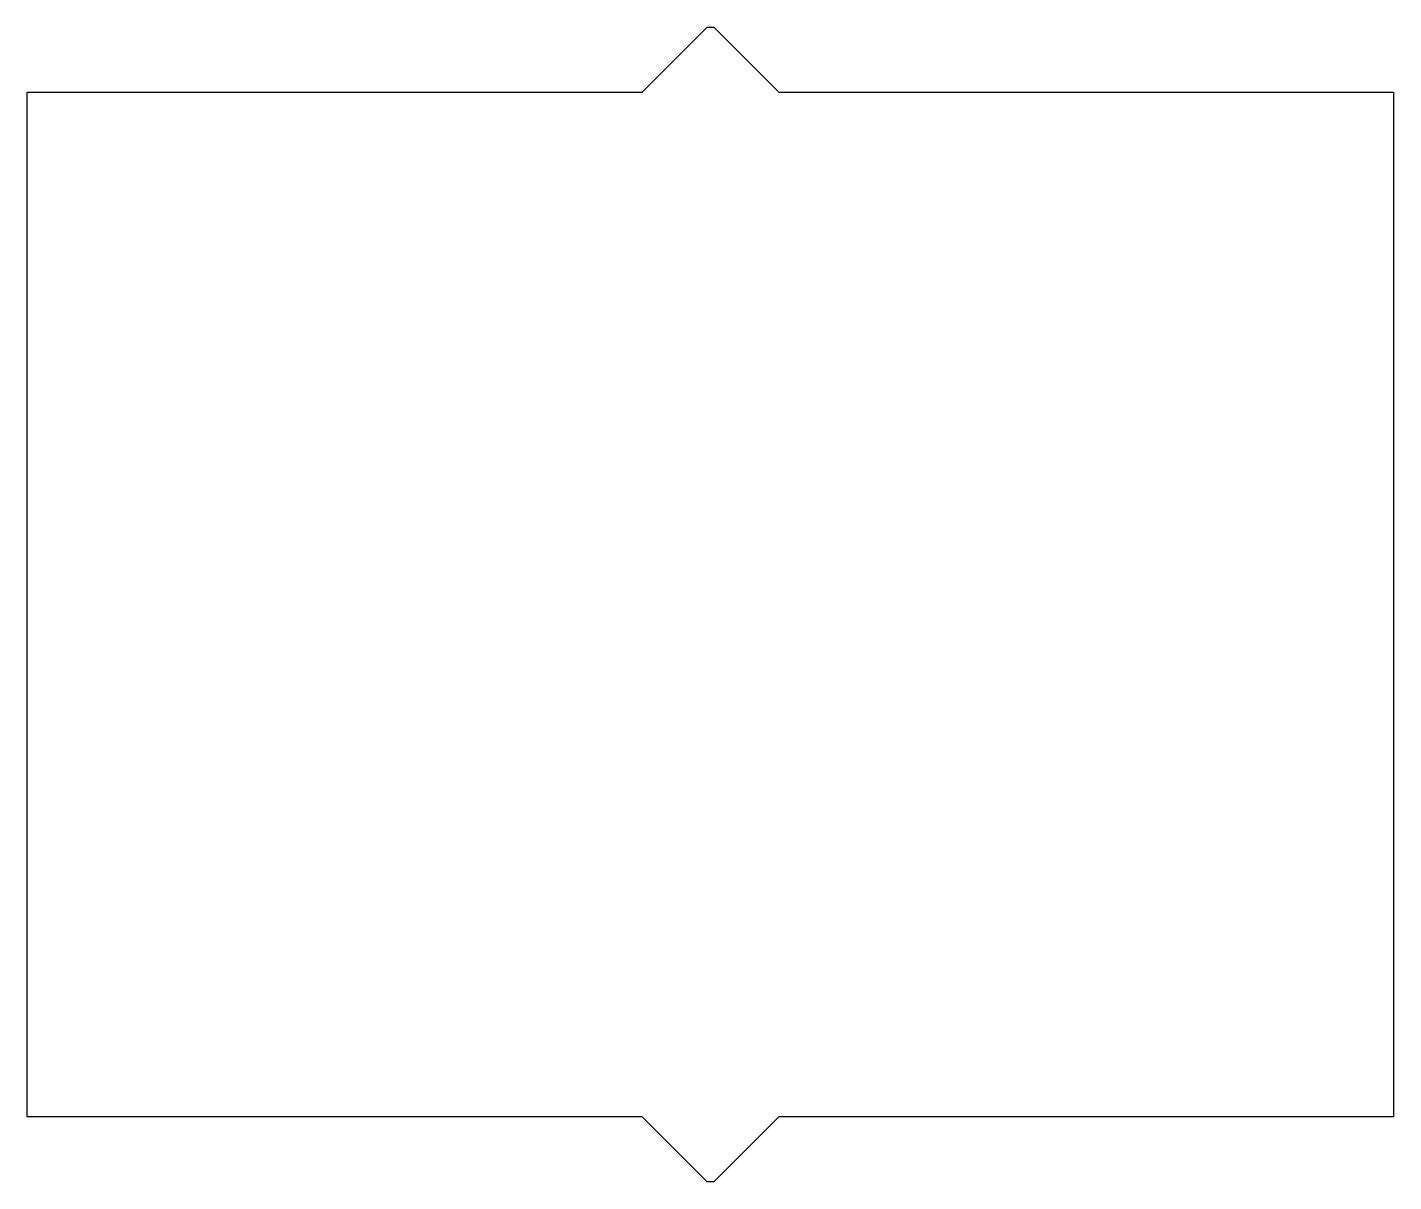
# Model space of a CAD drawing. Header units: inches. Extents: x -20.1 to 19.9, y -0.2 to 33.6.
import ezdxf

# ---------------------------------------------------------------- set-up
doc = ezdxf.new("R2010")
doc.units = ezdxf.units.IN
doc.header["$MEASUREMENT"] = 0

msp = doc.modelspace()

# ---------------------------------------------------------------- linework, layer by layer
at = {"color": 7}
for p, q in [((-2.08, 31.668), (-0.18, 33.568)), ((-0.18, 33.568), (0.02, 33.568)), ((0.02, 33.568), (1.92, 31.668)), ((-20.08, 1.668), (-20.08, 31.668)), ((-20.08, 31.668), (-2.08, 31.668)), ((1.92, 31.668), (19.92, 31.668)), ((19.92, 31.668), (19.92, 1.668)), ((-2.08, 1.668), (-20.08, 1.668)), ((-0.18, -0.232), (-2.08, 1.668)), ((1.92, 1.668), (0.02, -0.232)), ((19.92, 1.668), (1.92, 1.668)), ((0.02, -0.232), (-0.18, -0.232))]:
    msp.add_line(p, q, dxfattribs=at)

doc.saveas('drawing.dxf')
